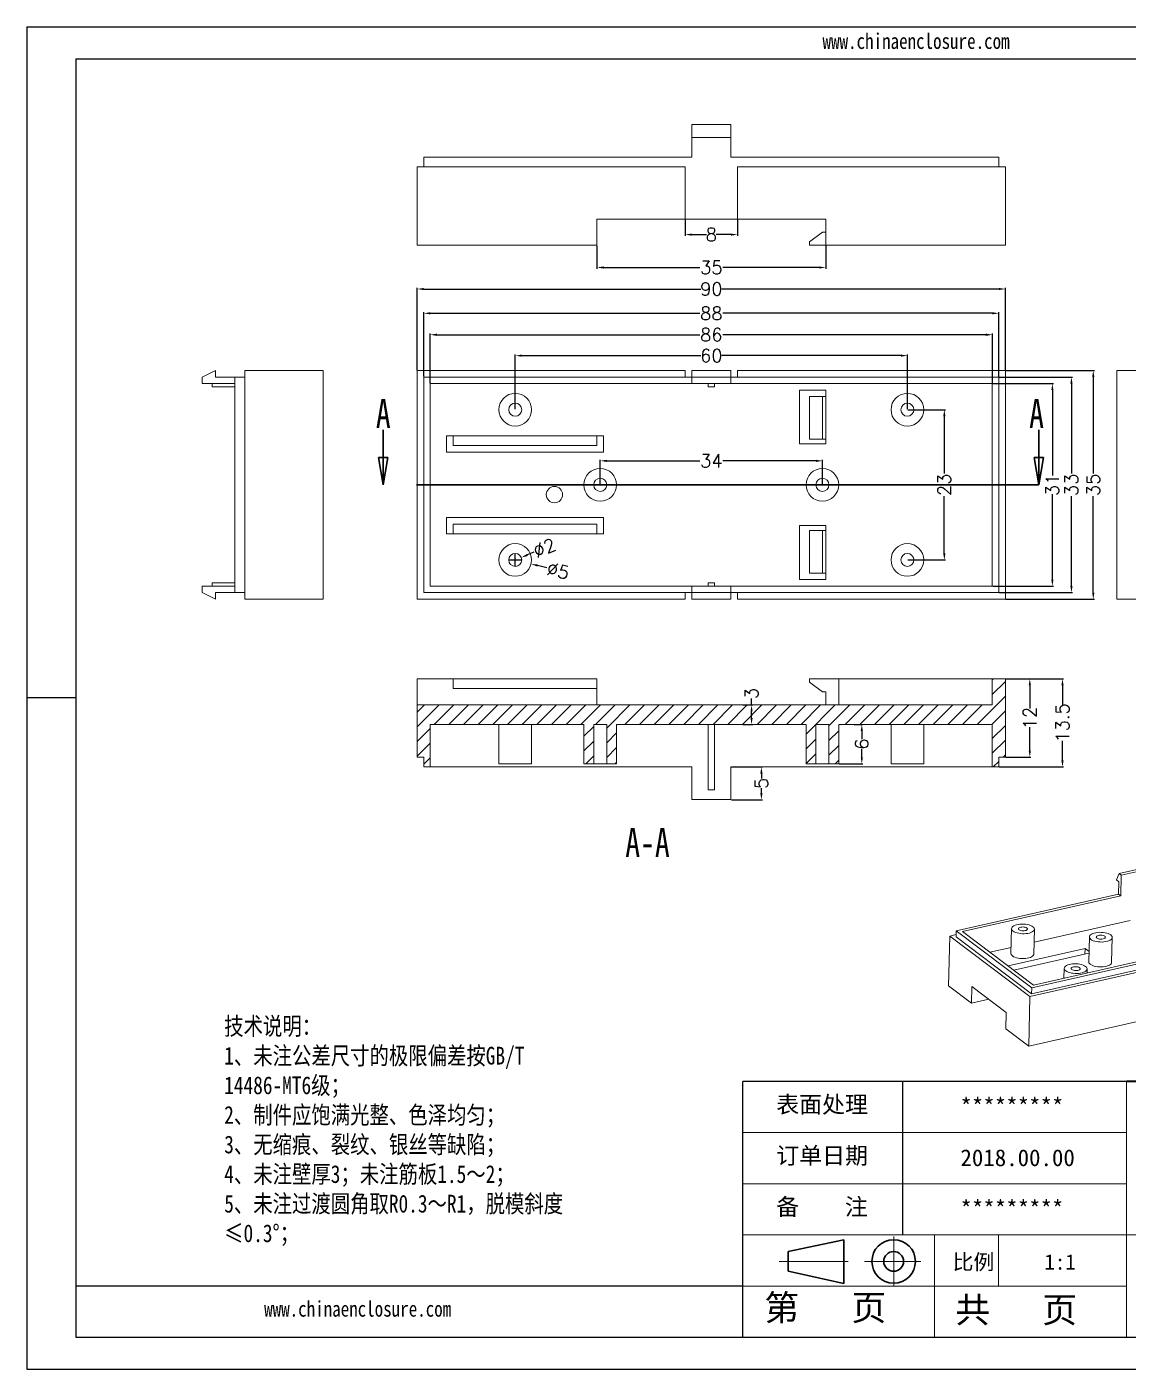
# Model space of a CAD drawing. Header units: inches. Extents: x 2944 to 3646, y 1129 to 1377.
# Drawn here: x 3355.6 to 3524.1, y 1128.8 to 1334.2 of the extents above; entities that cross this region are included whole.
import ezdxf

# ---------------------------------------------------------------- set-up
doc = ezdxf.new("R2010")
doc.units = ezdxf.units.IN
doc.header["$LTSCALE"] = 15
doc.linetypes.add('CENTER2', pattern=[28.575, 19.05, -3.175, 3.175, -3.175])
doc.linetypes.add('PHANTOM', pattern=[12.7, 6.35, -1.27, 1.27, -1.27, 1.27, -1.27])
doc.layers.add('文字', color=81, linetype='Continuous')
for name, color, linetype, lineweight in [('粗实线', 7, 'Continuous', 30), ('细实线', 3, 'Continuous', 9), ('细点划线', 2, 'CENTER2', 9)]:
    doc.layers.add(name, color=color, linetype=linetype, lineweight=lineweight)
doc.styles.add('SLDTEXTSTYLE0', font='TXT', dxfattribs={"width": 0.75})
doc.styles.get("Standard").update_dxf_attribs({"font": 'txt', "bigfont": 'gbcbig.shx'})
doc.styles.add('宋体', font='', dxfattribs={"width": 0.8, "height": 3.5})
doc.styles.get('宋体').set_extended_font_data('SimSun')
doc.dimstyles.new('2.5', dxfattribs={"dimtxt": 2, "dimasz": 1, "dimexe": 0.18, "dimexo": 0.0625, "dimgap": 0.09, "dimtad": 0, "dimdsep": 46, "dimtxsty": 'Standard', "dimcen": 1, "dimclrd": 3, "dimclre": 3, "dimadec": 0, "dimazin": 2, "dimtfac": 1, "dimtofl": 0, "dimtmove": 0, "dimatfit": 3, "dimfxl": 1, "dimtolj": 1, "dimtzin": 0, "dimarcsym": 0})

# ---------------------------------------------------------------- blocks, each defined once
blk = doc.blocks.new('_CLOSED')
at = {"color": 0, "linetype": 'ByBlock', "lineweight": -2}
for p, q in [((-1, 0.166667), (0, 0)), ((-1, 0.166667), (-1, -0.166667)), ((0, 0), (-1, -0.166667)), ((0, 0), (-1, 0))]:
    blk.add_line(p, q, dxfattribs=at)
blk = doc.blocks.new('*D284')
at = {"color": 3, "lineweight": -2}
for p, q in [((3430.35, 1275.67), (3430.35, 1284.05)), ((3490.35, 1275.67), (3490.35, 1284.05)), ((3431.35, 1283.87), (3458.76, 1283.87)), ((3489.35, 1283.87), (3461.94, 1283.87))]:
    blk.add_line(p, q, dxfattribs=at)
at = {"color": 3}
for points in [[(3431.35, 1284.04), (3431.35, 1283.71), (3430.35, 1283.87)], [(3489.35, 1284.04), (3489.35, 1283.71), (3490.35, 1283.87)]]:
    blk.add_solid(points, dxfattribs=at)
at = {"layer": 'Defpoints', "color": 0}
for p in [(3490.35, 1283.87), (3430.35, 1275.6), (3490.35, 1275.6)]:
    blk.add_point(p, dxfattribs=at)
at = {"color": 0, "insert": (3460.35, 1283.87), "char_height": 2, "attachment_point": 5}
blk.add_mtext('\\A1;60', dxfattribs=at)
blk = doc.blocks.new('*D285')
at = {"color": 3, "lineweight": -2}
for p, q in [((3443.35, 1264.17), (3443.35, 1267.95)), ((3444.35, 1267.77), (3458.59, 1267.77)), ((3476.35, 1267.77), (3462.1, 1267.77)), ((3477.35, 1264.17), (3477.35, 1267.95))]:
    blk.add_line(p, q, dxfattribs=at)
at = {"color": 3}
for points in [[(3444.35, 1267.94), (3444.35, 1267.6), (3443.35, 1267.77)], [(3476.35, 1267.94), (3476.35, 1267.6), (3477.35, 1267.77)]]:
    blk.add_solid(points, dxfattribs=at)
at = {"layer": 'Defpoints', "color": 0}
for p in [(3477.35, 1267.77), (3443.35, 1264.1), (3477.35, 1264.1)]:
    blk.add_point(p, dxfattribs=at)
at = {"color": 0, "insert": (3460.35, 1267.77), "char_height": 2, "attachment_point": 5}
blk.add_mtext('\\A1;34', dxfattribs=at)
blk = doc.blocks.new('*D286')
at = {"color": 3, "lineweight": -2}
for p, q in [((3417.35, 1279.67), (3417.35, 1287.25)), ((3418.35, 1287.07), (3458.59, 1287.07)), ((3502.35, 1287.07), (3462.1, 1287.07)), ((3503.35, 1279.67), (3503.35, 1287.25))]:
    blk.add_line(p, q, dxfattribs=at)
at = {"color": 3}
for points in [[(3418.35, 1287.24), (3418.35, 1286.9), (3417.35, 1287.07)], [(3502.35, 1287.24), (3502.35, 1286.9), (3503.35, 1287.07)]]:
    blk.add_solid(points, dxfattribs=at)
at = {"layer": 'Defpoints', "color": 0}
for p in [(3503.35, 1287.07), (3417.35, 1279.6), (3503.35, 1279.6)]:
    blk.add_point(p, dxfattribs=at)
at = {"color": 0, "insert": (3460.35, 1287.07), "char_height": 2, "attachment_point": 5}
blk.add_mtext('\\A1;86', dxfattribs=at)
blk = doc.blocks.new('*D287')
at = {"color": 3, "lineweight": -2}
for p, q in [((3416.35, 1280.67), (3416.35, 1290.53)), ((3417.35, 1290.35), (3458.59, 1290.35)), ((3503.35, 1290.35), (3462.1, 1290.35)), ((3504.35, 1280.67), (3504.35, 1290.53))]:
    blk.add_line(p, q, dxfattribs=at)
at = {"color": 3}
for points in [[(3417.35, 1290.52), (3417.35, 1290.19), (3416.35, 1290.35)], [(3503.35, 1290.52), (3503.35, 1290.19), (3504.35, 1290.35)]]:
    blk.add_solid(points, dxfattribs=at)
at = {"layer": 'Defpoints', "color": 0}
for p in [(3504.35, 1290.35), (3416.35, 1280.6), (3504.35, 1280.6)]:
    blk.add_point(p, dxfattribs=at)
at = {"color": 0, "insert": (3460.35, 1290.35), "char_height": 2, "attachment_point": 5}
blk.add_mtext('\\A1;88', dxfattribs=at)
blk = doc.blocks.new('*D288')
at = {"color": 3, "lineweight": -2}
for p, q in [((3415.35, 1281.67), (3415.35, 1294.25)), ((3505.35, 1281.67), (3505.35, 1294.25)), ((3416.35, 1294.07), (3458.76, 1294.07)), ((3504.35, 1294.07), (3461.94, 1294.07))]:
    blk.add_line(p, q, dxfattribs=at)
at = {"color": 3}
for points in [[(3416.35, 1294.24), (3416.35, 1293.91), (3415.35, 1294.07)], [(3504.35, 1294.24), (3504.35, 1293.91), (3505.35, 1294.07)]]:
    blk.add_solid(points, dxfattribs=at)
at = {"layer": 'Defpoints', "color": 0}
for p in [(3505.35, 1294.07), (3415.35, 1281.6), (3505.35, 1281.6)]:
    blk.add_point(p, dxfattribs=at)
at = {"color": 0, "insert": (3460.35, 1294.07), "char_height": 2, "attachment_point": 5}
blk.add_mtext('\\A1;90', dxfattribs=at)
blk = doc.blocks.new('*D289')
at = {"color": 3, "lineweight": -2}
for p, q in [((3490.41, 1275.6), (3496.18, 1275.6)), ((3496, 1274.6), (3496, 1265.86)), ((3496, 1253.6), (3496, 1262.35)), ((3490.41, 1252.6), (3496.18, 1252.6))]:
    blk.add_line(p, q, dxfattribs=at)
at = {"color": 3}
for points in [[(3495.83, 1274.6), (3496.17, 1274.6), (3496, 1275.6)], [(3495.83, 1253.6), (3496.17, 1253.6), (3496, 1252.6)]]:
    blk.add_solid(points, dxfattribs=at)
at = {"layer": 'Defpoints', "color": 0}
for p in [(3490.35, 1275.6), (3496, 1275.6), (3490.35, 1252.6)]:
    blk.add_point(p, dxfattribs=at)
at = {"color": 0, "insert": (3496, 1264.1), "char_height": 2, "attachment_point": 5, "rotation": 90}
blk.add_mtext('\\A1;23', dxfattribs=at)
blk = doc.blocks.new('*D290')
at = {"color": 3, "lineweight": -2}
for p, q in [((3503.41, 1279.6), (3512.71, 1279.6)), ((3512.53, 1278.6), (3512.53, 1265.53)), ((3512.53, 1249.6), (3512.53, 1262.68)), ((3503.41, 1248.6), (3512.71, 1248.6))]:
    blk.add_line(p, q, dxfattribs=at)
at = {"color": 3}
for points in [[(3512.37, 1278.6), (3512.7, 1278.6), (3512.53, 1279.6)], [(3512.37, 1249.6), (3512.7, 1249.6), (3512.53, 1248.6)]]:
    blk.add_solid(points, dxfattribs=at)
at = {"layer": 'Defpoints', "color": 0}
for p in [(3503.35, 1279.6), (3512.53, 1279.6), (3503.35, 1248.6)]:
    blk.add_point(p, dxfattribs=at)
at = {"color": 0, "insert": (3512.53, 1264.1), "char_height": 2, "attachment_point": 5, "rotation": 90}
blk.add_mtext('\\A1;31', dxfattribs=at)
blk = doc.blocks.new('*D291')
at = {"color": 3, "lineweight": -2}
for p, q in [((3504.41, 1280.6), (3515.63, 1280.6)), ((3515.45, 1279.6), (3515.45, 1265.86)), ((3515.45, 1248.6), (3515.45, 1262.35)), ((3504.41, 1247.6), (3515.63, 1247.6))]:
    blk.add_line(p, q, dxfattribs=at)
at = {"color": 3}
for points in [[(3515.28, 1279.6), (3515.62, 1279.6), (3515.45, 1280.6)], [(3515.28, 1248.6), (3515.62, 1248.6), (3515.45, 1247.6)]]:
    blk.add_solid(points, dxfattribs=at)
at = {"layer": 'Defpoints', "color": 0}
for p in [(3504.35, 1280.6), (3515.45, 1280.6), (3504.35, 1247.6)]:
    blk.add_point(p, dxfattribs=at)
at = {"color": 0, "insert": (3515.45, 1264.1), "char_height": 2, "attachment_point": 5, "rotation": 90}
blk.add_mtext('\\A1;33', dxfattribs=at)
blk = doc.blocks.new('*D292')
at = {"color": 3, "lineweight": -2}
for p, q in [((3505.41, 1281.6), (3518.97, 1281.6)), ((3518.79, 1280.6), (3518.79, 1265.86)), ((3518.79, 1247.6), (3518.79, 1262.35)), ((3505.41, 1246.6), (3518.97, 1246.6))]:
    blk.add_line(p, q, dxfattribs=at)
at = {"color": 3}
for points in [[(3518.62, 1280.6), (3518.96, 1280.6), (3518.79, 1281.6)], [(3518.62, 1247.6), (3518.96, 1247.6), (3518.79, 1246.6)]]:
    blk.add_solid(points, dxfattribs=at)
at = {"layer": 'Defpoints', "color": 0}
for p in [(3505.35, 1281.6), (3518.79, 1281.6), (3505.35, 1246.6)]:
    blk.add_point(p, dxfattribs=at)
at = {"color": 0, "insert": (3518.79, 1264.1), "char_height": 2, "attachment_point": 5, "rotation": 90}
blk.add_mtext('\\A1;35', dxfattribs=at)
blk = doc.blocks.new('*D293')
at = {"color": 3, "lineweight": -2}
for p, q in [((3430.35, 1251.6), (3430.35, 1253.6)), ((3429.35, 1252.6), (3431.35, 1252.6)), ((3435.19, 1251.39), (3433.74, 1251.75))]:
    blk.add_line(p, q, dxfattribs=at)
at = {"color": 3}
blk.add_solid([(3433.78, 1251.91), (3433.7, 1251.59), (3432.77, 1251.99)], dxfattribs=at)
at = {"layer": 'Defpoints', "color": 0}
for p in [(3427.92, 1253.21), (3432.77, 1251.99)]:
    blk.add_point(p, dxfattribs=at)
at = {"color": 0, "insert": (3436.9, 1250.96), "char_height": 2, "attachment_point": 5, "rotation": 345.9089}
blk.add_mtext('\\A1;∅5', dxfattribs=at)
blk = doc.blocks.new('*D294')
at = {"color": 3, "lineweight": -2}
for p, q in [((3430.35, 1251.6), (3430.35, 1253.6)), ((3433.19, 1253.78), (3432.19, 1253.37)), ((3429.35, 1252.6), (3431.35, 1252.6))]:
    blk.add_line(p, q, dxfattribs=at)
at = {"color": 3}
blk.add_solid([(3432.13, 1253.52), (3432.26, 1253.21), (3431.27, 1252.98)], dxfattribs=at)
at = {"layer": 'Defpoints', "color": 0}
for p in [(3429.42, 1252.22), (3431.27, 1252.98)]:
    blk.add_point(p, dxfattribs=at)
at = {"color": 0, "insert": (3434.81, 1254.45), "char_height": 2, "attachment_point": 5, "rotation": 22.4205}
blk.add_mtext('\\A1;∅2', dxfattribs=at)
blk = doc.blocks.new('*D295')
at = {"color": 3, "lineweight": -2}
for p, q in [((3505.41, 1234.42), (3509.26, 1234.42)), ((3509.08, 1233.42), (3509.08, 1229.85)), ((3509.08, 1223.42), (3509.08, 1227)), ((3505.41, 1222.42), (3509.26, 1222.42))]:
    blk.add_line(p, q, dxfattribs=at)
at = {"color": 3}
for points in [[(3508.91, 1233.42), (3509.24, 1233.42), (3509.08, 1234.42)], [(3508.91, 1223.42), (3509.24, 1223.42), (3509.08, 1222.42)]]:
    blk.add_solid(points, dxfattribs=at)
at = {"layer": 'Defpoints', "color": 0}
for p in [(3505.35, 1234.42), (3509.08, 1234.42), (3505.35, 1222.42)]:
    blk.add_point(p, dxfattribs=at)
at = {"color": 0, "insert": (3509.08, 1228.42), "char_height": 2, "attachment_point": 5, "rotation": 90}
blk.add_mtext('\\A1;12', dxfattribs=at)
blk = doc.blocks.new('*D296')
at = {"color": 3, "lineweight": -2}
for p, q in [((3505.41, 1234.42), (3514.26, 1234.42)), ((3514.08, 1233.42), (3514.08, 1230.43)), ((3514.08, 1221.92), (3514.08, 1224.92)), ((3504.41, 1220.92), (3514.26, 1220.92))]:
    blk.add_line(p, q, dxfattribs=at)
at = {"color": 3}
for points in [[(3513.91, 1233.42), (3514.25, 1233.42), (3514.08, 1234.42)], [(3513.91, 1221.92), (3514.25, 1221.92), (3514.08, 1220.92)]]:
    blk.add_solid(points, dxfattribs=at)
at = {"layer": 'Defpoints', "color": 0}
for p in [(3505.35, 1234.42), (3514.08, 1234.42), (3504.35, 1220.92)]:
    blk.add_point(p, dxfattribs=at)
at = {"color": 0, "insert": (3514.08, 1227.67), "char_height": 2, "attachment_point": 5, "rotation": 90}
blk.add_mtext('\\A1;13.5', dxfattribs=at)
blk = doc.blocks.new('*D297')
at = {"color": 3, "lineweight": -2}
for p, q in [((3466.5, 1230.42), (3466.5, 1231.42)), ((3465.18, 1230.42), (3466.68, 1230.42)), ((3466.5, 1228.42), (3466.5, 1229.42)), ((3465.18, 1227.42), (3466.68, 1227.42))]:
    blk.add_line(p, q, dxfattribs=at)
at = {"color": 3}
for points in [[(3466.34, 1229.42), (3466.67, 1229.42), (3466.5, 1230.42)], [(3466.34, 1228.42), (3466.67, 1228.42), (3466.5, 1227.42)]]:
    blk.add_solid(points, dxfattribs=at)
at = {"layer": 'Defpoints', "color": 0}
for p in [(3465.12, 1230.42), (3466.5, 1230.42), (3465.12, 1227.42)]:
    blk.add_point(p, dxfattribs=at)
at = {"color": 0, "insert": (3466.5, 1232.18), "char_height": 2, "attachment_point": 5, "rotation": 90}
blk.add_mtext('\\A1;3', dxfattribs=at)
blk = doc.blocks.new('*D298')
at = {"color": 3, "lineweight": -2}
for p, q in [((3463.41, 1220.92), (3468.19, 1220.92)), ((3468.01, 1219.92), (3468.01, 1219.18)), ((3468.01, 1216.92), (3468.01, 1217.67)), ((3463.41, 1215.92), (3468.19, 1215.92))]:
    blk.add_line(p, q, dxfattribs=at)
at = {"color": 3}
for points in [[(3467.84, 1219.92), (3468.18, 1219.92), (3468.01, 1220.92)], [(3467.84, 1216.92), (3468.18, 1216.92), (3468.01, 1215.92)]]:
    blk.add_solid(points, dxfattribs=at)
at = {"layer": 'Defpoints', "color": 0}
for p in [(3463.35, 1220.92), (3468.01, 1220.92), (3463.35, 1215.92)]:
    blk.add_point(p, dxfattribs=at)
at = {"color": 0, "insert": (3468.01, 1218.42), "char_height": 2, "attachment_point": 5, "rotation": 90}
blk.add_mtext('\\A1;5', dxfattribs=at)
blk = doc.blocks.new('*D299')
at = {"color": 3, "lineweight": -2}
for p, q in [((3482.18, 1227.42), (3483.55, 1227.42)), ((3483.37, 1226.42), (3483.37, 1225.18)), ((3483.37, 1222.42), (3483.37, 1223.67)), ((3479.91, 1221.42), (3483.55, 1221.42))]:
    blk.add_line(p, q, dxfattribs=at)
at = {"color": 3}
for points in [[(3483.21, 1226.42), (3483.54, 1226.42), (3483.37, 1227.42)], [(3483.21, 1222.42), (3483.54, 1222.42), (3483.37, 1221.42)]]:
    blk.add_solid(points, dxfattribs=at)
at = {"layer": 'Defpoints', "color": 0}
for p in [(3482.12, 1227.42), (3483.37, 1227.42), (3479.85, 1221.42)]:
    blk.add_point(p, dxfattribs=at)
at = {"color": 0, "insert": (3483.37, 1224.42), "char_height": 2, "attachment_point": 5, "rotation": 90}
blk.add_mtext('\\A1;6', dxfattribs=at)
blk = doc.blocks.new('*D300')
at = {"color": 3, "lineweight": -2}
for p, q in [((3442.85, 1300.7), (3442.85, 1297.18)), ((3477.85, 1300.7), (3477.85, 1297.18)), ((3443.85, 1297.36), (3458.59, 1297.36)), ((3476.85, 1297.36), (3462.1, 1297.36))]:
    blk.add_line(p, q, dxfattribs=at)
at = {"color": 3}
for points in [[(3443.85, 1297.53), (3443.85, 1297.2), (3442.85, 1297.36)], [(3476.85, 1297.53), (3476.85, 1297.2), (3477.85, 1297.36)]]:
    blk.add_solid(points, dxfattribs=at)
at = {"layer": 'Defpoints', "color": 0}
for p in [(3442.85, 1300.77), (3477.85, 1300.77), (3477.85, 1297.36)]:
    blk.add_point(p, dxfattribs=at)
at = {"color": 0, "insert": (3460.35, 1297.36), "char_height": 2, "attachment_point": 5}
blk.add_mtext('\\A1;35', dxfattribs=at)
blk = doc.blocks.new('*D301')
at = {"color": 3, "lineweight": -2}
for p, q in [((3456.35, 1304.7), (3456.35, 1302.22)), ((3464.35, 1304.7), (3464.35, 1302.22)), ((3457.35, 1302.4), (3459.59, 1302.4)), ((3463.35, 1302.4), (3461.1, 1302.4))]:
    blk.add_line(p, q, dxfattribs=at)
at = {"color": 3}
for points in [[(3457.35, 1302.56), (3457.35, 1302.23), (3456.35, 1302.4)], [(3463.35, 1302.56), (3463.35, 1302.23), (3464.35, 1302.4)]]:
    blk.add_solid(points, dxfattribs=at)
at = {"layer": 'Defpoints', "color": 0}
for p in [(3456.35, 1304.77), (3464.35, 1304.77), (3464.35, 1302.4)]:
    blk.add_point(p, dxfattribs=at)
at = {"color": 0, "insert": (3460.35, 1302.4), "char_height": 2, "attachment_point": 5}
blk.add_mtext('\\A1;8', dxfattribs=at)

msp = doc.modelspace()

# ---------------------------------------------------------------- hatches: boundary and pattern name
at = {"linetype": 'Continuous', "lineweight": 0}
h = msp.add_hatch(dxfattribs=at)
h.set_pattern_fill('ANSI31', color=4, scale=0.5, style=0)
h.set_pattern_definition([(45, (-188.761, -401.3857), (-1.122532, 1.122532), [])])
h.paths.add_polyline_path([(3416.345, 1222.423), (3416.345, 1220.923), (3417.345, 1220.923), (3417.345, 1227.423), (3440.845, 1227.423), (3440.845, 1221.423), (3442.345, 1221.423), (3442.345, 1227.423), (3444.345, 1227.423), (3444.345, 1221.423), (3445.845, 1221.423), (3445.845, 1227.423), (3474.845, 1227.423), (3474.845, 1221.423), (3476.345, 1221.423), (3476.345, 1227.423), (3478.345, 1227.423), (3478.345, 1221.423), (3479.845, 1221.423), (3479.845, 1227.423), (3503.345, 1227.423), (3503.345, 1220.923), (3504.345, 1220.923), (3504.345, 1222.423), (3505.345, 1222.423), (3505.345, 1234.423), (3503.345, 1234.423), (3503.345, 1230.423), (3415.345, 1230.423), (3415.345, 1222.423)], flags=0)

# ---------------------------------------------------------------- linework, layer by layer
for p, q in [((3355.612, 1334.191), (3646.14, 1334.191)), ((3355.612, 1334.191), (3355.612, 1128.767)), ((3363.13, 1329.3), (3641.249, 1329.3)), ((3363.13, 1329.3), (3363.13, 1133.658)), ((3363.13, 1231.479), (3355.612, 1231.479)), ((3355.612, 1223.871), (3355.612, 1128.767)), ((3523.864, 1172.786), (3465.171, 1172.786)), ((3465.171, 1133.658), (3465.171, 1172.786)), ((3489.627, 1149.309), (3489.627, 1172.786)), ((3465.171, 1141.484), (3363.13, 1141.484)), ((3363.13, 1133.658), (3641.249, 1133.658)), ((3355.612, 1128.767), (3646.14, 1128.767)), ((3355.612, 1128.767), (3490.116, 1128.767))]:
    msp.add_line(p, q)
at = {"color": 7, "linetype": 'Continuous', "lineweight": 15}
for p, q in [((3457.345, 1319.266), (3463.345, 1319.266)), ((3457.345, 1317.266), (3457.345, 1319.266)), ((3463.345, 1319.266), (3463.345, 1317.266)), ((3457.345, 1317.266), (3463.345, 1317.266)), ((3457.345, 1317.266), (3457.345, 1314.266)), ((3463.345, 1317.266), (3463.345, 1314.266)), ((3415.345, 1312.766), (3415.345, 1300.766)), ((3415.345, 1312.766), (3456.345, 1312.766)), ((3416.345, 1314.266), (3416.345, 1312.766)), ((3416.345, 1314.266), (3457.345, 1314.266)), ((3456.345, 1304.766), (3456.345, 1312.766)), ((3463.345, 1314.266), (3504.345, 1314.266)), ((3464.345, 1312.766), (3505.345, 1312.766)), ((3464.345, 1312.766), (3464.345, 1304.766)), ((3504.345, 1314.266), (3504.345, 1312.766)), ((3505.345, 1312.766), (3505.345, 1300.766)), ((3442.845, 1304.766), (3442.845, 1300.766)), ((3456.345, 1304.766), (3442.845, 1304.766)), ((3464.345, 1304.766), (3456.345, 1304.766)), ((3477.845, 1304.766), (3464.345, 1304.766)), ((3477.845, 1304.766), (3477.845, 1300.766)), ((3475.345, 1301.266), (3477.345, 1302.766)), ((3477.345, 1302.766), (3477.845, 1302.766)), ((3415.345, 1300.766), (3442.845, 1300.766)), ((3475.345, 1301.266), (3475.345, 1300.766)), ((3477.845, 1300.766), (3475.345, 1300.766)), ((3477.845, 1300.766), (3505.345, 1300.766)), ((3384.453, 1281.603), (3382.453, 1280.603)), ((3382.453, 1279.603), (3382.453, 1280.603)), ((3384.453, 1281.603), (3384.453, 1280.603)), ((3384.453, 1280.603), (3387.453, 1280.603)), ((3387.453, 1247.603), (3387.453, 1280.603)), ((3387.453, 1280.603), (3388.953, 1280.603)), ((3388.953, 1246.603), (3388.953, 1281.603)), ((3388.953, 1281.603), (3400.953, 1281.603)), ((3400.953, 1246.603), (3400.953, 1281.603)), ((3415.345, 1281.603), (3415.345, 1246.603)), ((3456.345, 1281.603), (3415.345, 1281.603)), ((3416.345, 1280.603), (3416.345, 1247.603)), ((3457.345, 1280.603), (3416.345, 1280.603)), ((3456.345, 1280.603), (3456.345, 1281.603)), ((3457.345, 1281.603), (3463.345, 1281.603)), ((3457.345, 1280.603), (3457.345, 1281.603)), ((3463.345, 1280.603), (3457.345, 1280.603)), ((3457.345, 1280.603), (3457.345, 1279.603)), ((3463.345, 1281.603), (3463.345, 1280.603)), ((3463.345, 1279.603), (3463.345, 1280.603)), ((3504.345, 1280.603), (3463.345, 1280.603)), ((3464.345, 1281.603), (3464.345, 1280.603)), ((3505.345, 1281.603), (3464.345, 1281.603)), ((3504.345, 1247.603), (3504.345, 1280.603)), ((3505.345, 1246.603), (3505.345, 1281.603)), ((3522.391, 1246.603), (3522.391, 1281.603)), ((3522.391, 1281.603), (3549.891, 1281.603)), ((3382.453, 1279.603), (3387.453, 1279.603)), ((3383.953, 1279.103), (3383.953, 1279.603)), ((3383.953, 1279.103), (3387.453, 1279.103)), ((3417.345, 1279.603), (3417.345, 1248.603)), ((3457.345, 1279.603), (3417.345, 1279.603)), ((3457.345, 1279.603), (3463.345, 1279.603)), ((3459.845, 1279.603), (3459.845, 1279.103)), ((3459.845, 1279.103), (3460.845, 1279.103)), ((3460.845, 1279.103), (3460.845, 1279.603)), ((3503.345, 1279.603), (3463.345, 1279.603)), ((3477.845, 1278.603), (3473.845, 1278.603)), ((3473.845, 1278.603), (3473.845, 1270.353)), ((3477.845, 1270.353), (3477.845, 1278.603)), ((3503.345, 1248.603), (3503.345, 1279.603)), ((3475.345, 1277.603), (3475.345, 1271.103)), ((3475.345, 1277.603), (3477.345, 1277.603)), ((3477.345, 1277.603), (3477.345, 1271.103)), ((3477.345, 1277.603), (3477.845, 1277.603)), ((3419.845, 1271.603), (3419.845, 1269.103)), ((3443.845, 1271.603), (3419.845, 1271.603)), ((3420.845, 1271.603), (3420.845, 1270.103)), ((3442.845, 1271.603), (3442.845, 1270.103)), ((3443.845, 1269.103), (3443.845, 1271.603)), ((3420.845, 1270.103), (3442.845, 1270.103)), ((3473.845, 1270.353), (3477.845, 1270.353)), ((3477.345, 1271.103), (3475.345, 1271.103)), ((3477.845, 1271.103), (3477.345, 1271.103)), ((3419.845, 1269.103), (3443.845, 1269.103)), ((3419.845, 1259.103), (3419.845, 1256.603)), ((3443.845, 1259.103), (3419.845, 1259.103)), ((3420.845, 1258.103), (3442.845, 1258.103)), ((3420.845, 1256.603), (3420.845, 1258.103)), ((3442.845, 1256.603), (3442.845, 1258.103)), ((3443.845, 1256.603), (3443.845, 1259.103)), ((3477.845, 1257.853), (3473.845, 1257.853)), ((3473.845, 1257.853), (3473.845, 1249.603)), ((3477.845, 1249.603), (3477.845, 1257.853)), ((3419.845, 1256.603), (3443.845, 1256.603)), ((3475.345, 1257.103), (3475.345, 1250.603)), ((3475.345, 1257.103), (3477.345, 1257.103)), ((3477.345, 1257.103), (3477.345, 1250.603)), ((3477.345, 1257.103), (3477.845, 1257.103)), ((3383.953, 1249.103), (3383.953, 1248.603)), ((3383.953, 1249.103), (3387.453, 1249.103)), ((3459.845, 1248.603), (3459.845, 1249.103)), ((3459.845, 1249.103), (3460.845, 1249.103)), ((3460.845, 1249.103), (3460.845, 1248.603)), ((3473.845, 1249.603), (3477.845, 1249.603)), ((3475.345, 1250.603), (3477.345, 1250.603)), ((3477.345, 1250.603), (3477.845, 1250.603)), ((3382.453, 1248.603), (3382.453, 1247.603)), ((3382.453, 1248.603), (3387.453, 1248.603)), ((3382.453, 1247.603), (3384.453, 1246.603)), ((3384.453, 1246.603), (3384.453, 1247.603)), ((3384.453, 1247.603), (3387.453, 1247.603)), ((3387.453, 1247.603), (3388.953, 1247.603)), ((3416.345, 1247.603), (3457.345, 1247.603)), ((3417.345, 1248.603), (3457.345, 1248.603)), ((3456.345, 1247.603), (3456.345, 1246.603)), ((3457.345, 1248.603), (3463.345, 1248.603)), ((3457.345, 1247.603), (3457.345, 1248.603)), ((3457.345, 1247.603), (3463.345, 1247.603)), ((3457.345, 1246.603), (3457.345, 1247.603)), ((3463.345, 1248.603), (3463.345, 1247.603)), ((3463.345, 1248.603), (3503.345, 1248.603)), ((3463.345, 1247.603), (3463.345, 1246.603)), ((3463.345, 1247.603), (3504.345, 1247.603)), ((3464.345, 1246.603), (3464.345, 1247.603)), ((3388.953, 1246.603), (3400.953, 1246.603)), ((3415.345, 1246.603), (3456.345, 1246.603)), ((3457.345, 1246.603), (3463.345, 1246.603)), ((3464.345, 1246.603), (3505.345, 1246.603)), ((3549.891, 1246.603), (3522.391, 1246.603)), ((3420.845, 1234.423), (3415.345, 1234.423)), ((3415.345, 1234.423), (3415.345, 1230.423)), ((3420.845, 1232.923), (3420.845, 1234.423)), ((3420.845, 1234.423), (3442.845, 1234.423)), ((3420.845, 1232.923), (3442.845, 1232.923)), ((3442.845, 1232.923), (3442.845, 1234.423)), ((3442.845, 1232.923), (3442.845, 1230.423)), ((3475.345, 1233.923), (3475.345, 1234.423)), ((3479.845, 1234.423), (3475.345, 1234.423)), ((3475.345, 1233.923), (3477.345, 1232.423)), ((3479.845, 1234.423), (3479.845, 1230.423)), ((3503.345, 1234.423), (3479.845, 1234.423)), ((3503.345, 1230.423), (3503.345, 1234.423)), ((3505.345, 1234.423), (3503.345, 1234.423)), ((3505.345, 1234.423), (3505.345, 1222.423)), ((3477.345, 1232.423), (3477.845, 1232.423)), ((3477.845, 1232.423), (3477.845, 1230.423)), ((3415.345, 1222.423), (3415.345, 1230.423)), ((3415.345, 1230.423), (3503.345, 1230.423)), ((3417.345, 1227.423), (3440.845, 1227.423)), ((3417.345, 1227.423), (3417.345, 1220.923)), ((3427.845, 1227.423), (3427.845, 1221.423)), ((3432.845, 1221.423), (3432.845, 1227.423)), ((3440.845, 1221.423), (3440.845, 1227.423)), ((3442.345, 1227.423), (3444.345, 1227.423)), ((3442.345, 1221.423), (3442.345, 1227.423)), ((3444.345, 1227.423), (3444.345, 1221.423)), ((3445.845, 1227.423), (3474.845, 1227.423)), ((3445.845, 1227.423), (3445.845, 1221.423)), ((3459.845, 1217.423), (3459.845, 1227.423)), ((3460.845, 1217.423), (3460.845, 1227.423)), ((3474.845, 1227.423), (3474.845, 1221.423)), ((3476.345, 1227.423), (3478.345, 1227.423)), ((3476.345, 1227.423), (3476.345, 1221.423)), ((3478.345, 1221.423), (3478.345, 1227.423)), ((3479.845, 1227.423), (3503.345, 1227.423)), ((3479.845, 1221.423), (3479.845, 1227.423)), ((3487.845, 1227.423), (3487.845, 1221.423)), ((3492.845, 1221.423), (3492.845, 1227.423)), ((3503.345, 1220.923), (3503.345, 1227.423)), ((3416.345, 1222.423), (3415.345, 1222.423)), ((3416.345, 1220.923), (3416.345, 1222.423)), ((3505.345, 1222.423), (3504.345, 1222.423)), ((3504.345, 1222.423), (3504.345, 1220.923)), ((3417.345, 1220.923), (3416.345, 1220.923)), ((3417.345, 1220.923), (3457.345, 1220.923)), ((3427.845, 1221.423), (3432.845, 1221.423)), ((3440.845, 1221.423), (3442.345, 1221.423)), ((3442.345, 1221.423), (3444.345, 1221.423)), ((3444.345, 1221.423), (3445.845, 1221.423)), ((3457.345, 1215.923), (3457.345, 1220.923)), ((3463.345, 1215.923), (3463.345, 1220.923)), ((3463.345, 1220.923), (3503.345, 1220.923)), ((3474.845, 1221.423), (3476.345, 1221.423)), ((3478.345, 1221.423), (3476.345, 1221.423)), ((3478.345, 1221.423), (3479.845, 1221.423)), ((3492.845, 1221.423), (3487.845, 1221.423)), ((3504.345, 1220.923), (3503.345, 1220.923)), ((3459.845, 1217.423), (3460.845, 1217.423)), ((3457.345, 1215.923), (3463.345, 1215.923)), ((3522.732, 1204.634), (3522.35, 1203.631)), ((3526.367, 1205.454), (3522.732, 1204.634)), ((3522.732, 1204.634), (3523.082, 1204.37)), ((3523.082, 1204.37), (3523.005, 1201.202)), ((3523.082, 1204.37), (3526.717, 1205.19)), ((3522.35, 1203.631), (3522.701, 1203.367)), ((3522.701, 1203.367), (3522.655, 1201.466)), ((3522.655, 1201.466), (3497.815, 1195.865)), ((3523.005, 1201.202), (3498.771, 1195.738)), ((3522.655, 1201.466), (3523.005, 1201.202)), ((3497.815, 1195.865), (3497.792, 1194.915)), ((3497.815, 1195.865), (3509.375, 1187.147)), ((3498.771, 1195.738), (3509.63, 1187.548)), ((3506.291, 1196.182), (3506.198, 1192.38)), ((3509.697, 1192.295), (3509.79, 1196.097)), ((3524.419, 1197.425), (3509.742, 1194.115)), ((3496.835, 1195.042), (3496.65, 1187.438)), ((3497.8, 1195.26), (3496.835, 1195.042)), ((3496.835, 1195.042), (3509.096, 1185.796)), ((3497.792, 1194.915), (3509.351, 1186.197)), ((3518.195, 1194.92), (3518.103, 1191.118)), ((3521.602, 1191.033), (3521.694, 1194.835)), ((3506.221, 1193.321), (3502.952, 1192.584)), ((3517.528, 1193.125), (3505.755, 1190.471)), ((3506.63, 1189.81), (3518.134, 1192.404)), ((3509.351, 1186.197), (3533.585, 1191.661)), ((3509.375, 1187.147), (3534.214, 1192.748)), ((3509.63, 1187.548), (3533.864, 1193.012)), ((3517.528, 1193.125), (3517.507, 1192.263)), ((3518.14, 1192.663), (3517.528, 1193.125)), ((3509.096, 1185.796), (3533.936, 1191.397)), ((3514.348, 1190.106), (3514.311, 1188.603)), ((3517.831, 1189.397), (3517.847, 1190.021)), ((3496.65, 1187.438), (3500.153, 1184.796)), ((3500.215, 1187.331), (3500.153, 1184.796)), ((3502.788, 1185.39), (3500.153, 1184.796)), ((3505.469, 1183.368), (3500.215, 1187.331)), ((3509.096, 1185.796), (3508.911, 1178.192)), ((3509.375, 1187.147), (3509.351, 1186.197)), ((3505.408, 1180.833), (3505.469, 1183.368)), ((3508.911, 1178.192), (3525.572, 1181.948)), ((3505.408, 1180.833), (3508.911, 1178.192))]:
    msp.add_line(p, q, dxfattribs=at)
at = {"color": 7, "linetype": 'Continuous', "lineweight": 30}
for p, q in [((3410.129, 1272.503), (3410.129, 1264.103)), ((3510.464, 1272.503), (3510.464, 1264.103))]:
    msp.add_line(p, q, dxfattribs=at)
at = {"color": 1, "linetype": 'PHANTOM', "lineweight": 30}
msp.add_line((3510.464, 1264.103), (3410.129, 1264.103), dxfattribs=at)
at = {"color": 7, "linetype": 'Continuous', "lineweight": 15, "flags": 128}
for points in [[(3509.555, 1196.481), (3509.39, 1196.585), (3509.189, 1196.677), (3508.956, 1196.755), (3508.698, 1196.815), (3508.422, 1196.857), (3508.136, 1196.88), (3507.847, 1196.882), (3507.563, 1196.864), (3507.293, 1196.826), (3507.043, 1196.77), (3506.82, 1196.696), (3506.63, 1196.608), (3506.479, 1196.506), (3506.37, 1196.394), (3506.307, 1196.276), (3506.291, 1196.154), (3506.323, 1196.031), (3506.402, 1195.912), (3506.526, 1195.798), (3506.691, 1195.694), (3506.892, 1195.602), (3507.125, 1195.525), (3507.383, 1195.465), (3507.659, 1195.423), (3507.945, 1195.4), (3508.234, 1195.398), (3508.517, 1195.416), (3508.788, 1195.453), (3509.038, 1195.51), (3509.261, 1195.583), (3509.451, 1195.672), (3509.602, 1195.774), (3509.71, 1195.885), (3509.773, 1196.004), (3509.789, 1196.126), (3509.757, 1196.248), (3509.678, 1196.368), (3509.555, 1196.481)], [(3508.646, 1196.276), (3508.535, 1196.34), (3508.39, 1196.39), (3508.221, 1196.423), (3508.04, 1196.437), (3507.859, 1196.43), (3507.69, 1196.404), (3507.545, 1196.36), (3507.434, 1196.3), (3507.364, 1196.23), (3507.341, 1196.154), (3507.364, 1196.076), (3507.434, 1196.003), (3507.546, 1195.94), (3507.691, 1195.889), (3507.86, 1195.856), (3508.041, 1195.843), (3508.222, 1195.849), (3508.391, 1195.876), (3508.536, 1195.92), (3508.647, 1195.979), (3508.716, 1196.05), (3508.74, 1196.126), (3508.716, 1196.203), (3508.646, 1196.276)], [(3521.459, 1195.219), (3521.295, 1195.323), (3521.093, 1195.415), (3520.86, 1195.492), (3520.602, 1195.553), (3520.326, 1195.595), (3520.04, 1195.617), (3519.751, 1195.62), (3519.468, 1195.602), (3519.197, 1195.564), (3518.947, 1195.508), (3518.724, 1195.434), (3518.534, 1195.345), (3518.383, 1195.244), (3518.275, 1195.132), (3518.212, 1195.014), (3518.196, 1194.892), (3518.228, 1194.769), (3518.307, 1194.65), (3518.43, 1194.536), (3518.595, 1194.432), (3518.797, 1194.34), (3519.03, 1194.263), (3519.287, 1194.203), (3519.563, 1194.16), (3519.85, 1194.138), (3520.138, 1194.136), (3520.422, 1194.154), (3520.692, 1194.191), (3520.943, 1194.248), (3521.166, 1194.321), (3521.355, 1194.41), (3521.506, 1194.512), (3521.615, 1194.623), (3521.678, 1194.742), (3521.694, 1194.864), (3521.662, 1194.986), (3521.583, 1195.106), (3521.459, 1195.219)], [(3520.551, 1195.014), (3520.439, 1195.078), (3520.294, 1195.128), (3520.126, 1195.161), (3519.944, 1195.175), (3519.763, 1195.168), (3519.595, 1195.142), (3519.45, 1195.098), (3519.339, 1195.038), (3519.269, 1194.968), (3519.245, 1194.891), (3519.269, 1194.814), (3519.339, 1194.741), (3519.45, 1194.677), (3519.595, 1194.627), (3519.764, 1194.594), (3519.945, 1194.581), (3520.126, 1194.587), (3520.295, 1194.614), (3520.44, 1194.658), (3520.551, 1194.717), (3520.621, 1194.787), (3520.645, 1194.864), (3520.621, 1194.941), (3520.551, 1195.014)], [(3506.198, 1192.38), (3506.199, 1192.352), (3506.231, 1192.229), (3506.31, 1192.11), (3506.433, 1191.996), (3506.598, 1191.892), (3506.8, 1191.8), (3507.033, 1191.723), (3507.29, 1191.663), (3507.566, 1191.621), (3507.852, 1191.598), (3508.141, 1191.596), (3508.425, 1191.614), (3508.695, 1191.651), (3508.946, 1191.708), (3509.169, 1191.781), (3509.358, 1191.87), (3509.509, 1191.972), (3509.618, 1192.083), (3509.681, 1192.202), (3509.697, 1192.295)], [(3517.612, 1190.405), (3517.735, 1190.292), (3517.814, 1190.172), (3517.846, 1190.05), (3517.83, 1189.927), (3517.767, 1189.809), (3517.659, 1189.698), (3517.508, 1189.596), (3517.318, 1189.507), (3517.095, 1189.434), (3516.845, 1189.377), (3516.574, 1189.34), (3516.291, 1189.322), (3516.002, 1189.324), (3515.716, 1189.346), (3515.44, 1189.388), (3515.182, 1189.449), (3514.949, 1189.526), (3514.747, 1189.618), (3514.583, 1189.722), (3514.459, 1189.835), (3514.38, 1189.955), (3514.348, 1190.078), (3514.364, 1190.2), (3514.427, 1190.318), (3514.536, 1190.43), (3514.687, 1190.531), (3514.876, 1190.62), (3515.099, 1190.694), (3515.35, 1190.75), (3515.62, 1190.788), (3515.904, 1190.806), (3516.192, 1190.803), (3516.479, 1190.781), (3516.755, 1190.739), (3517.012, 1190.678), (3517.245, 1190.601), (3517.447, 1190.509), (3517.612, 1190.405)], [(3516.703, 1190.2), (3516.773, 1190.127), (3516.797, 1190.05), (3516.773, 1189.973), (3516.703, 1189.903), (3516.592, 1189.844), (3516.447, 1189.799), (3516.279, 1189.773), (3516.098, 1189.767), (3515.916, 1189.78), (3515.748, 1189.813), (3515.603, 1189.863), (3515.491, 1189.927), (3515.421, 1190), (3515.397, 1190.077), (3515.421, 1190.154), (3515.491, 1190.224), (3515.602, 1190.283), (3515.747, 1190.328), (3515.916, 1190.354), (3516.097, 1190.361), (3516.278, 1190.347), (3516.447, 1190.314), (3516.592, 1190.264), (3516.703, 1190.2)], [(3518.103, 1191.118), (3518.103, 1191.09), (3518.135, 1190.967), (3518.214, 1190.847), (3518.338, 1190.734), (3518.502, 1190.63), (3518.704, 1190.538), (3518.937, 1190.461), (3519.195, 1190.4), (3519.471, 1190.358), (3519.757, 1190.336), (3520.046, 1190.334), (3520.329, 1190.352), (3520.6, 1190.389), (3520.85, 1190.446), (3521.073, 1190.519), (3521.263, 1190.608), (3521.414, 1190.71), (3521.522, 1190.821), (3521.585, 1190.939), (3521.602, 1191.033)]]:
    msp.add_lwpolyline(points, dxfattribs=at)
at = {"color": 7, "linetype": 'Continuous', "lineweight": 15}
for centre, radius in [((3430.345, 1275.603), 2.5), ((3490.345, 1275.603), 2.5), ((3430.345, 1275.603), 1), ((3490.345, 1275.603), 1), ((3443.345, 1264.103), 2.5), ((3477.345, 1264.103), 2.5), ((3436.345, 1262.603), 1.25), ((3443.345, 1264.103), 1), ((3477.345, 1264.103), 1), ((3430.345, 1252.603), 2.5), ((3430.345, 1252.603), 1), ((3490.345, 1252.603), 2.5), ((3490.345, 1252.603), 1)]:
    msp.add_circle(centre, radius, dxfattribs=at)
at = {"layer": '粗实线', "color": 7, "lineweight": 40}
msp.add_line((3641.249, 1172.786), (3523.864, 1172.786), dxfattribs=at)
at = {"layer": '粗实线', "color": 7}
for p, q in [((3480.638, 1148.577), (3472.087, 1146.765)), ((3480.638, 1148.577), (3480.638, 1141.876)), ((3472.087, 1146.765), (3472.087, 1143.741)), ((3472.087, 1143.741), (3480.638, 1141.876))]:
    msp.add_line(p, q, dxfattribs=at)
for radius in [3.324, 1.512]:
    msp.add_circle((3488.248, 1145.253), radius, dxfattribs=at)
at = {"layer": '细实线', "color": 7}
for p, q in [((3523.864, 1172.786), (3523.864, 1133.658)), ((3523.864, 1164.961), (3465.171, 1164.961)), ((3523.864, 1157.135), (3465.171, 1157.135)), ((3641.249, 1149.309), (3465.171, 1149.309)), ((3494.518, 1149.309), (3494.518, 1133.658)), ((3504.3, 1149.309), (3504.3, 1141.484)), ((3523.864, 1141.484), (3465.171, 1141.484))]:
    msp.add_line(p, q, dxfattribs=at)
at = {"layer": '细点划线', "color": 7}
for p, q in [((3488.248, 1149.08), (3488.248, 1141.484)), ((3470.724, 1145.253), (3481.293, 1145.253)), ((3483.802, 1145.253), (3492.394, 1145.253))]:
    msp.add_line(p, q, dxfattribs=at)

# ---------------------------------------------------------------- block references
at = {"color": 7, "linetype": 'Continuous', "lineweight": 30, "xscale": 4.199999999999989, "yscale": 4.199999999999989, "zscale": 0.7, "rotation": 270}
for p in [(3410.129, 1264.103), (3510.464, 1264.103)]:
    msp.add_blockref('_CLOSED', p, dxfattribs=at)

# ---------------------------------------------------------------- texts
at = {"color": 7, "linetype": 'Continuous', "char_height": 4.445, "attachment_point": 1, "style": 'SLDTEXTSTYLE0'}
for s, insert in [('A', (3409.015, 1277.228)), ('A', (3508.977, 1277.242)), ('A-A', (3447.181, 1211.598))]:
    msp.add_mtext(s, dxfattribs=dict(at, insert=insert))
at = {"char_height": 2.5736, "width": 1462.70797, "attachment_point": 1}
for s, insert in [('{\\fSimHei|b0|i0|c134|p49;表面处理}', (3470.275, 1170.566)), ('{\\fSimHei|b0|i0|c134|p49;*********}', (3498.463, 1170.235)), ('{\\fSimHei|b0|i0|c134|p49;订单日期}', (3470.275, 1162.74)), ('{\\fSimHei|b0|i0|c134|p49;2018.00.00}', (3498.463, 1162.409)), ('{\\fSimHei|b0|i0|c134|p49;备    注}', (3470.275, 1154.914)), ('{\\fSimHei|b0|i0|c134|p49;*********}', (3498.463, 1154.583))]:
    msp.add_mtext(s, dxfattribs=dict(at, insert=insert))
at = {"layer": '文字', "color": 0, "attachment_point": 1, "style": '宋体'}
for s, insert, char_height, width in [('www.chinaenclosure.com', (3477.363, 1333.205), 2.39118, 42.01067), ('{\\H1.111x;技术说明：\\P1、未注公差尺寸的极限偏差按GB/T 14486-MT6级；\\P2、制件应饱满光整、色泽均匀；\\P3、无缩痕、裂纹、银丝等缺陷；\\P4、未注壁厚3；未注筋板1.5～2；\\P5、未注过渡圆角取R0.3～R1，脱模斜度≤0.3%%D；}', (3385.811, 1182.628), 2.44552, 55.0839), ('www.chinaenclosure.com', (3391.919, 1139.194), 2.39118, 42.01067)]:
    msp.add_mtext(s, dxfattribs=dict(at, insert=insert, char_height=char_height, width=width))
at = {"layer": '细实线', "color": 7, "attachment_point": 1}
for s, insert, char_height, width in [('{\\fSimSun|b0|i0|c134|p54;比例}', (3497.257, 1146.346), 2.3477, 10.30567), ('{\\fSimSun|b0|i0|c134|p54;1:1}', (3511.318, 1146.346), 2.3477, 10.30567), ('{\\fSimSun|b0|i0|c134|p54;第   页}', (3468.464, 1140.139), 3.91283, 29.34625), ('{\\fSimSun|b0|i0|c134|p54; 共   页}', (3494.996, 1139.806), 3.91283, 29.34625)]:
    msp.add_mtext(s, dxfattribs=dict(at, insert=insert, char_height=char_height, width=width))

# ---------------------------------------------------------------- dimensions: what is measured, and where the dimension line sits
for base, p1, p2, picture, middle in [((3464.345, 1302.398), (3456.345, 1304.766), (3464.345, 1304.766), '*D301', (3460.345, 1302.398)), ((3477.845, 1297.364), (3442.845, 1300.766), (3477.845, 1300.766), '*D300', (3460.345, 1297.364)), ((3503.345, 1287.072), (3417.345, 1279.603), (3503.345, 1279.603), '*D286', (3460.345, 1287.072)), ((3490.345, 1283.875), (3430.345, 1275.603), (3490.345, 1275.603), '*D284', (3460.345, 1283.875)), ((3477.345, 1267.769), (3443.345, 1264.103), (3477.345, 1264.103), '*D285', (3460.345, 1267.769))]:
    dim = msp.add_linear_dim(base=base, p1=p1, p2=p2, dimstyle='2.5')
    dim.commit()
    dim.dimension.update_dxf_attribs({"geometry": picture, "text_midpoint": middle})
for base, p1, p2, picture, middle in [((3505.345, 1294.073), (3415.345, 1281.603), (3505.345, 1281.603), '*D288', (3460.345, 1294.073)), ((3504.345, 1290.354), (3416.345, 1280.603), (3504.345, 1280.603), '*D287', (3460.345, 1290.354))]:
    dim = msp.add_linear_dim(base=base, p1=p1, p2=p2, dimstyle='2.5')
    dim.commit()
    dim.dimension.update_dxf_attribs({"geometry": picture, "text_midpoint": middle, "dimtype": 160})
for base, p1, p2, picture, middle in [((3515.449, 1280.603), (3504.345, 1247.603), (3504.345, 1280.603), '*D291', (3515.449, 1264.103)), ((3518.789, 1281.603), (3505.345, 1246.603), (3505.345, 1281.603), '*D292', (3518.789, 1264.103)), ((3512.535, 1279.603), (3503.345, 1248.603), (3503.345, 1279.603), '*D290', (3512.535, 1264.103)), ((3496, 1275.603), (3490.345, 1252.603), (3490.345, 1275.603), '*D289', (3496, 1264.103)), ((3466.505, 1230.423), (3465.121, 1227.423), (3465.121, 1230.423), '*D297', (3466.505, 1232.18)), ((3514.081, 1234.423), (3504.345, 1220.923), (3505.345, 1234.423), '*D296', (3514.081, 1227.673)), ((3509.075, 1234.423), (3505.345, 1222.423), (3505.345, 1234.423), '*D295', (3509.075, 1228.423)), ((3483.373, 1227.423), (3479.845, 1221.423), (3482.118, 1227.423), '*D299', (3483.373, 1224.423)), ((3468.01, 1220.923), (3463.345, 1215.923), (3463.345, 1220.923), '*D298', (3468.01, 1218.423))]:
    dim = msp.add_linear_dim(base=base, p1=p1, p2=p2, angle=90, dimstyle='2.5')
    dim.commit()
    dim.dimension.update_dxf_attribs({"geometry": picture, "text_midpoint": middle})
for p1, p2, picture, middle in [((3429.421, 1252.222), (3431.27, 1252.985), '*D294', (3434.814, 1254.447)), ((3427.92, 1253.212), (3432.77, 1251.995), '*D293', (3436.896, 1250.959))]:
    dim = msp.add_diameter_dim_2p(p1=p1, p2=p2, dimstyle='2.5')
    dim.commit()
    dim.dimension.update_dxf_attribs({"geometry": picture, "text_midpoint": middle, "dimtype": 163})

doc.saveas('drawing.dxf')
